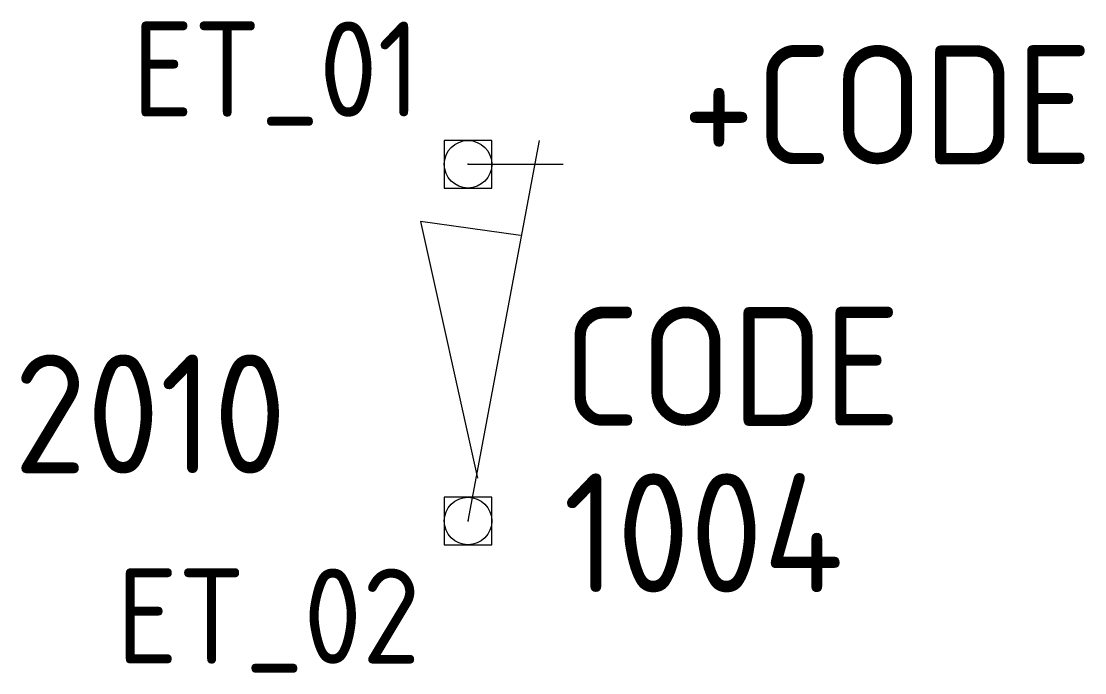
# Model space of a CAD drawing. Extents: x -9.4 to 13, y -6.9 to 6.8.
import ezdxf
from ezdxf.enums import TextEntityAlignment as Align

# ---------------------------------------------------------------- set-up
doc = ezdxf.new("R2010")
doc.units = 0
doc.header["$LTSCALE"] = 10
doc.header["$MEASUREMENT"] = 0
doc.header["$PDMODE"] = 96
doc.header["$PDSIZE"] = 1
doc.layers.get('0').update_dxf_attribs({"linetype": 'CONTINUOUS'})
for name, color, linetype in [('250', 6, 'CONTINUOUS'), ('C', 7, 'CONTINUOUS'), ('TKST2', 1, 'CONTINUOUS'), ('TKST3', 3, 'CONTINUOUS')]:
    doc.layers.add(name, color=color, linetype=linetype)
doc.styles.get("Standard").update_dxf_attribs({"font": 'ISO8'})

msp = doc.modelspace()

# ---------------------------------------------------------------- linework, layer by layer
for points in [[(0, -3.75), (1.5, 4.25)], [(0, 3.75), (2, 3.75)], [(1.1, 2.25), (-1, 2.55), (0.2, -2.85)]]:
    msp.add_lwpolyline(points)
at = {"layer": 'C', "color": 1}
msp.add_point((0, 3.75), dxfattribs=at)
at = {"layer": 'C', "color": 2}
msp.add_point((0, -3.75), dxfattribs=at)

# ---------------------------------------------------------------- texts
at = {"layer": '250'}
msp.add_attdef('2010', text='', height=2.5, dxfattribs=at).set_placement((-3.813, -2.75), align=Align.RIGHT)
msp.add_attdef('1004', (2, -5.25), 'mat', height=2.5, dxfattribs=at)
at = {"layer": 'TKST2'}
msp.add_attdef('ET_01', text='', height=2, dxfattribs=at).set_placement((-1, 4.75), align=Align.RIGHT)
msp.add_attdef('ET_02', text='', height=2, dxfattribs=at).set_placement((-1, -4.75), align=Align.TOP_RIGHT)
at = {"layer": 'TKST3'}
for tag, p, s in [('+CODE', (4.5, 3.75), ''), ('CODE', (2, -1.75), '-S')]:
    msp.add_attdef(tag, p, s, height=2.5, dxfattribs=at)

doc.saveas('drawing.dxf')
